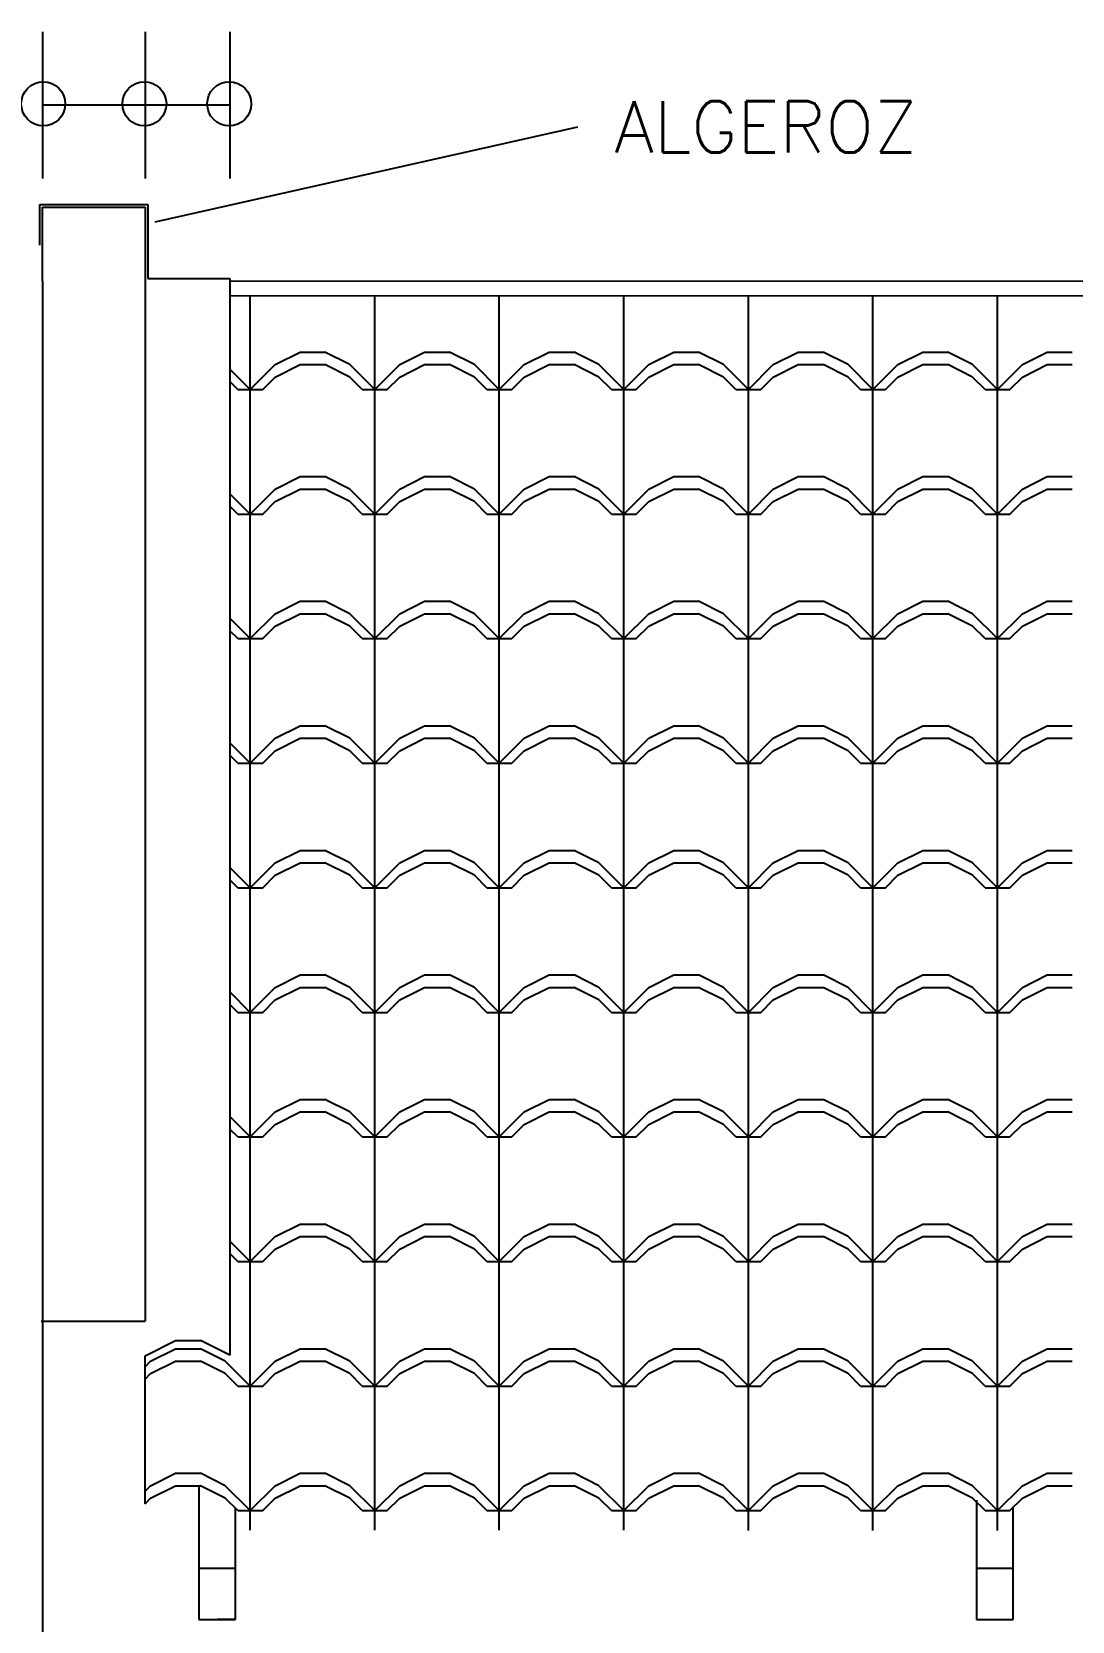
# Model space of a CAD drawing. Extents: x -6702 to 814, y 5971 to 8281.
# Drawn here: x -1734.1 to -1592.1, y 7928.4 to 8145.3 of the extents above; entities that cross this region are included whole.
import ezdxf
from ezdxf.enums import TextEntityAlignment as Align

# ---------------------------------------------------------------- set-up
doc = ezdxf.new("R2010")
doc.units = 0
doc.header["$LTSCALE"] = 30
doc.header["$MEASUREMENT"] = 0
for name, color, linetype in [('COTA', 1, 'CONTINUOUS'), ('ESPEC', 2, 'CONTINUOUS'), ('PAREDE', 6, 'CONTINUOUS'), ('REG120-160', 4, 'CONTINUOUS')]:
    doc.layers.add(name, color=color, linetype=linetype)
doc.styles.add('REGUA80', font='simplex.shx')

msp = doc.modelspace()

# ---------------------------------------------------------------- linework, layer by layer
at = {"layer": 'COTA', "linetype": 'ByBlock'}
for p, q in [((-1732.635, 8145.326), (-1732.635, 8125.326)), ((-1718.635, 8145.326), (-1718.635, 8125.326)), ((-1707.056, 8145.326), (-1707.056, 8125.326)), ((-1718.635, 8135.326), (-1732.635, 8135.326)), ((-1707.056, 8135.326), (-1718.635, 8135.326))]:
    msp.add_line(p, q, dxfattribs=at)
at = {"layer": 'COTA'}
for p, q in [((-1732.635, 8111.301), (-1732.635, 8111.401)), ((-1158.741, 8111.016), (-1707.056, 8111.288)), ((-1158.742, 8109.016), (-1707.056, 8109.288)), ((-1704.28, 8096.517), (-1704.28, 8109.287)), ((-1687.28, 8096.517), (-1687.28, 8109.279)), ((-1670.28, 8096.517), (-1670.28, 8109.27)), ((-1653.28, 8096.517), (-1653.28, 8109.262)), ((-1636.28, 8096.517), (-1636.28, 8109.253)), ((-1619.28, 8096.517), (-1619.28, 8109.245)), ((-1602.28, 8096.517), (-1602.28, 8109.236)), ((-1700.88, 8099.917), (-1697.48, 8101.617)), ((-1697.48, 8101.617), (-1694.08, 8101.617)), ((-1690.68, 8099.917), (-1694.08, 8101.617)), ((-1683.88, 8099.917), (-1680.48, 8101.617)), ((-1680.48, 8101.617), (-1677.08, 8101.617)), ((-1673.68, 8099.917), (-1677.08, 8101.617)), ((-1666.88, 8099.917), (-1663.48, 8101.617)), ((-1663.48, 8101.617), (-1660.08, 8101.617)), ((-1656.68, 8099.917), (-1660.08, 8101.617)), ((-1649.88, 8099.917), (-1646.48, 8101.617)), ((-1646.48, 8101.617), (-1643.08, 8101.617)), ((-1639.68, 8099.917), (-1643.08, 8101.617)), ((-1632.88, 8099.917), (-1629.48, 8101.617)), ((-1629.48, 8101.617), (-1626.08, 8101.617)), ((-1622.68, 8099.917), (-1626.08, 8101.617)), ((-1615.88, 8099.917), (-1612.48, 8101.617)), ((-1612.48, 8101.617), (-1609.08, 8101.617)), ((-1605.68, 8099.917), (-1609.08, 8101.617)), ((-1598.88, 8099.917), (-1595.48, 8101.617)), ((-1595.48, 8101.617), (-1592.08, 8101.617)), ((-1704.28, 8096.517), (-1707.056, 8099.294)), ((-1704.28, 8096.517), (-1700.88, 8099.917)), ((-1700.88, 8098.217), (-1697.48, 8099.917)), ((-1697.48, 8099.917), (-1694.08, 8099.917)), ((-1690.68, 8098.217), (-1694.08, 8099.917)), ((-1687.28, 8096.517), (-1690.68, 8099.917)), ((-1687.28, 8096.517), (-1683.88, 8099.917)), ((-1683.88, 8098.217), (-1680.48, 8099.917)), ((-1680.48, 8099.917), (-1677.08, 8099.917)), ((-1673.68, 8098.217), (-1677.08, 8099.917)), ((-1670.28, 8096.517), (-1673.68, 8099.917)), ((-1670.28, 8096.517), (-1666.88, 8099.917)), ((-1666.88, 8098.217), (-1663.48, 8099.917)), ((-1663.48, 8099.917), (-1660.08, 8099.917)), ((-1656.68, 8098.217), (-1660.08, 8099.917)), ((-1653.28, 8096.517), (-1656.68, 8099.917)), ((-1653.28, 8096.517), (-1649.88, 8099.917)), ((-1649.88, 8098.217), (-1646.48, 8099.917)), ((-1646.48, 8099.917), (-1643.08, 8099.917)), ((-1639.68, 8098.217), (-1643.08, 8099.917)), ((-1636.28, 8096.517), (-1639.68, 8099.917)), ((-1636.28, 8096.517), (-1632.88, 8099.917)), ((-1632.88, 8098.217), (-1629.48, 8099.917)), ((-1629.48, 8099.917), (-1626.08, 8099.917)), ((-1622.68, 8098.217), (-1626.08, 8099.917)), ((-1619.28, 8096.517), (-1622.68, 8099.917)), ((-1619.28, 8096.517), (-1615.88, 8099.917)), ((-1615.88, 8098.217), (-1612.48, 8099.917)), ((-1612.48, 8099.917), (-1609.08, 8099.917)), ((-1605.68, 8098.217), (-1609.08, 8099.917)), ((-1602.28, 8096.517), (-1605.68, 8099.917)), ((-1602.28, 8096.517), (-1598.88, 8099.917)), ((-1598.88, 8098.217), (-1595.48, 8099.917)), ((-1595.48, 8099.917), (-1592.08, 8099.917)), ((-1705.98, 8096.517), (-1707.056, 8097.594)), ((-1702.58, 8096.517), (-1700.88, 8098.217)), ((-1688.98, 8096.517), (-1690.68, 8098.217)), ((-1685.58, 8096.517), (-1683.88, 8098.217)), ((-1671.98, 8096.517), (-1673.68, 8098.217)), ((-1668.58, 8096.517), (-1666.88, 8098.217)), ((-1654.98, 8096.517), (-1656.68, 8098.217)), ((-1651.58, 8096.517), (-1649.88, 8098.217)), ((-1637.98, 8096.517), (-1639.68, 8098.217)), ((-1634.58, 8096.517), (-1632.88, 8098.217)), ((-1620.98, 8096.517), (-1622.68, 8098.217)), ((-1617.58, 8096.517), (-1615.88, 8098.217)), ((-1603.98, 8096.517), (-1605.68, 8098.217)), ((-1600.58, 8096.517), (-1598.88, 8098.217)), ((-1705.98, 8096.517), (-1702.58, 8096.517)), ((-1704.28, 8079.517), (-1704.28, 8096.517)), ((-1688.98, 8096.517), (-1685.58, 8096.517)), ((-1687.28, 8079.517), (-1687.28, 8096.517)), ((-1671.98, 8096.517), (-1668.58, 8096.517)), ((-1670.28, 8079.517), (-1670.28, 8096.517)), ((-1654.98, 8096.517), (-1651.58, 8096.517)), ((-1653.28, 8079.517), (-1653.28, 8096.517)), ((-1637.98, 8096.517), (-1634.58, 8096.517)), ((-1636.28, 8079.517), (-1636.28, 8096.517)), ((-1620.98, 8096.517), (-1617.58, 8096.517)), ((-1619.28, 8079.517), (-1619.28, 8096.517)), ((-1603.98, 8096.517), (-1600.58, 8096.517)), ((-1602.28, 8079.517), (-1602.28, 8096.517)), ((-1700.88, 8082.917), (-1697.48, 8084.617)), ((-1697.48, 8084.617), (-1694.08, 8084.617)), ((-1690.68, 8082.917), (-1694.08, 8084.617)), ((-1683.88, 8082.917), (-1680.48, 8084.617)), ((-1680.48, 8084.617), (-1677.08, 8084.617)), ((-1673.68, 8082.917), (-1677.08, 8084.617)), ((-1666.88, 8082.917), (-1663.48, 8084.617)), ((-1663.48, 8084.617), (-1660.08, 8084.617)), ((-1656.68, 8082.917), (-1660.08, 8084.617)), ((-1649.88, 8082.917), (-1646.48, 8084.617)), ((-1646.48, 8084.617), (-1643.08, 8084.617)), ((-1639.68, 8082.917), (-1643.08, 8084.617)), ((-1632.88, 8082.917), (-1629.48, 8084.617)), ((-1629.48, 8084.617), (-1626.08, 8084.617)), ((-1622.68, 8082.917), (-1626.08, 8084.617)), ((-1615.88, 8082.917), (-1612.48, 8084.617)), ((-1612.48, 8084.617), (-1609.08, 8084.617)), ((-1605.68, 8082.917), (-1609.08, 8084.617)), ((-1598.88, 8082.917), (-1595.48, 8084.617)), ((-1595.48, 8084.617), (-1592.08, 8084.617)), ((-1704.28, 8079.517), (-1707.056, 8082.294)), ((-1704.28, 8079.517), (-1700.88, 8082.917)), ((-1700.88, 8081.217), (-1697.48, 8082.917)), ((-1697.48, 8082.917), (-1694.08, 8082.917)), ((-1690.68, 8081.217), (-1694.08, 8082.917)), ((-1687.28, 8079.517), (-1690.68, 8082.917)), ((-1687.28, 8079.517), (-1683.88, 8082.917)), ((-1683.88, 8081.217), (-1680.48, 8082.917)), ((-1680.48, 8082.917), (-1677.08, 8082.917)), ((-1673.68, 8081.217), (-1677.08, 8082.917)), ((-1670.28, 8079.517), (-1673.68, 8082.917)), ((-1670.28, 8079.517), (-1666.88, 8082.917)), ((-1666.88, 8081.217), (-1663.48, 8082.917)), ((-1663.48, 8082.917), (-1660.08, 8082.917)), ((-1656.68, 8081.217), (-1660.08, 8082.917)), ((-1653.28, 8079.517), (-1656.68, 8082.917)), ((-1653.28, 8079.517), (-1649.88, 8082.917)), ((-1649.88, 8081.217), (-1646.48, 8082.917)), ((-1646.48, 8082.917), (-1643.08, 8082.917)), ((-1639.68, 8081.217), (-1643.08, 8082.917)), ((-1636.28, 8079.517), (-1639.68, 8082.917)), ((-1636.28, 8079.517), (-1632.88, 8082.917)), ((-1632.88, 8081.217), (-1629.48, 8082.917)), ((-1629.48, 8082.917), (-1626.08, 8082.917)), ((-1622.68, 8081.217), (-1626.08, 8082.917)), ((-1619.28, 8079.517), (-1622.68, 8082.917)), ((-1619.28, 8079.517), (-1615.88, 8082.917)), ((-1615.88, 8081.217), (-1612.48, 8082.917)), ((-1612.48, 8082.917), (-1609.08, 8082.917)), ((-1605.68, 8081.217), (-1609.08, 8082.917)), ((-1602.28, 8079.517), (-1605.68, 8082.917)), ((-1602.28, 8079.517), (-1598.88, 8082.917)), ((-1598.88, 8081.217), (-1595.48, 8082.917)), ((-1595.48, 8082.917), (-1592.08, 8082.917)), ((-1705.98, 8079.517), (-1707.056, 8080.594)), ((-1705.98, 8079.517), (-1702.58, 8079.517)), ((-1704.28, 8062.517), (-1704.28, 8079.517)), ((-1702.58, 8079.517), (-1700.88, 8081.217)), ((-1688.98, 8079.517), (-1690.68, 8081.217)), ((-1688.98, 8079.517), (-1685.58, 8079.517)), ((-1687.28, 8062.517), (-1687.28, 8079.517)), ((-1685.58, 8079.517), (-1683.88, 8081.217)), ((-1671.98, 8079.517), (-1673.68, 8081.217)), ((-1671.98, 8079.517), (-1668.58, 8079.517)), ((-1670.28, 8062.517), (-1670.28, 8079.517)), ((-1668.58, 8079.517), (-1666.88, 8081.217)), ((-1654.98, 8079.517), (-1656.68, 8081.217)), ((-1654.98, 8079.517), (-1651.58, 8079.517)), ((-1653.28, 8062.517), (-1653.28, 8079.517)), ((-1651.58, 8079.517), (-1649.88, 8081.217)), ((-1637.98, 8079.517), (-1639.68, 8081.217)), ((-1637.98, 8079.517), (-1634.58, 8079.517)), ((-1636.28, 8062.517), (-1636.28, 8079.517)), ((-1634.58, 8079.517), (-1632.88, 8081.217)), ((-1620.98, 8079.517), (-1622.68, 8081.217)), ((-1620.98, 8079.517), (-1617.58, 8079.517)), ((-1619.28, 8062.517), (-1619.28, 8079.517)), ((-1617.58, 8079.517), (-1615.88, 8081.217)), ((-1603.98, 8079.517), (-1605.68, 8081.217)), ((-1603.98, 8079.517), (-1600.58, 8079.517)), ((-1602.28, 8062.517), (-1602.28, 8079.517)), ((-1600.58, 8079.517), (-1598.88, 8081.217)), ((-1700.88, 8065.917), (-1697.48, 8067.617)), ((-1697.48, 8067.617), (-1694.08, 8067.617)), ((-1690.68, 8065.917), (-1694.08, 8067.617)), ((-1683.88, 8065.917), (-1680.48, 8067.617)), ((-1680.48, 8067.617), (-1677.08, 8067.617)), ((-1673.68, 8065.917), (-1677.08, 8067.617)), ((-1666.88, 8065.917), (-1663.48, 8067.617)), ((-1663.48, 8067.617), (-1660.08, 8067.617)), ((-1656.68, 8065.917), (-1660.08, 8067.617)), ((-1649.88, 8065.917), (-1646.48, 8067.617)), ((-1646.48, 8067.617), (-1643.08, 8067.617)), ((-1639.68, 8065.917), (-1643.08, 8067.617)), ((-1632.88, 8065.917), (-1629.48, 8067.617)), ((-1629.48, 8067.617), (-1626.08, 8067.617)), ((-1622.68, 8065.917), (-1626.08, 8067.617)), ((-1615.88, 8065.917), (-1612.48, 8067.617)), ((-1612.48, 8067.617), (-1609.08, 8067.617)), ((-1605.68, 8065.917), (-1609.08, 8067.617)), ((-1598.88, 8065.917), (-1595.48, 8067.617)), ((-1595.48, 8067.617), (-1592.08, 8067.617)), ((-1704.28, 8062.517), (-1707.056, 8065.294)), ((-1704.28, 8062.517), (-1700.88, 8065.917)), ((-1700.88, 8064.217), (-1697.48, 8065.917)), ((-1697.48, 8065.917), (-1694.08, 8065.917)), ((-1690.68, 8064.217), (-1694.08, 8065.917)), ((-1687.28, 8062.517), (-1690.68, 8065.917)), ((-1687.28, 8062.517), (-1683.88, 8065.917)), ((-1683.88, 8064.217), (-1680.48, 8065.917)), ((-1680.48, 8065.917), (-1677.08, 8065.917)), ((-1673.68, 8064.217), (-1677.08, 8065.917)), ((-1670.28, 8062.517), (-1673.68, 8065.917)), ((-1670.28, 8062.517), (-1666.88, 8065.917)), ((-1666.88, 8064.217), (-1663.48, 8065.917)), ((-1663.48, 8065.917), (-1660.08, 8065.917)), ((-1656.68, 8064.217), (-1660.08, 8065.917)), ((-1653.28, 8062.517), (-1656.68, 8065.917)), ((-1653.28, 8062.517), (-1649.88, 8065.917)), ((-1649.88, 8064.217), (-1646.48, 8065.917)), ((-1646.48, 8065.917), (-1643.08, 8065.917)), ((-1639.68, 8064.217), (-1643.08, 8065.917)), ((-1636.28, 8062.517), (-1639.68, 8065.917)), ((-1636.28, 8062.517), (-1632.88, 8065.917)), ((-1632.88, 8064.217), (-1629.48, 8065.917)), ((-1629.48, 8065.917), (-1626.08, 8065.917)), ((-1622.68, 8064.217), (-1626.08, 8065.917)), ((-1619.28, 8062.517), (-1622.68, 8065.917)), ((-1619.28, 8062.517), (-1615.88, 8065.917)), ((-1615.88, 8064.217), (-1612.48, 8065.917)), ((-1612.48, 8065.917), (-1609.08, 8065.917)), ((-1605.68, 8064.217), (-1609.08, 8065.917)), ((-1602.28, 8062.517), (-1605.68, 8065.917)), ((-1602.28, 8062.517), (-1598.88, 8065.917)), ((-1598.88, 8064.217), (-1595.48, 8065.917)), ((-1595.48, 8065.917), (-1592.08, 8065.917)), ((-1705.98, 8062.517), (-1707.056, 8063.594)), ((-1705.98, 8062.517), (-1702.58, 8062.517)), ((-1704.28, 8045.517), (-1704.28, 8062.517)), ((-1702.58, 8062.517), (-1700.88, 8064.217)), ((-1688.98, 8062.517), (-1690.68, 8064.217)), ((-1688.98, 8062.517), (-1685.58, 8062.517)), ((-1687.28, 8045.517), (-1687.28, 8062.517)), ((-1685.58, 8062.517), (-1683.88, 8064.217)), ((-1671.98, 8062.517), (-1673.68, 8064.217)), ((-1671.98, 8062.517), (-1668.58, 8062.517)), ((-1670.28, 8045.517), (-1670.28, 8062.517)), ((-1668.58, 8062.517), (-1666.88, 8064.217)), ((-1654.98, 8062.517), (-1656.68, 8064.217)), ((-1654.98, 8062.517), (-1651.58, 8062.517)), ((-1653.28, 8045.517), (-1653.28, 8062.517)), ((-1651.58, 8062.517), (-1649.88, 8064.217)), ((-1637.98, 8062.517), (-1639.68, 8064.217)), ((-1637.98, 8062.517), (-1634.58, 8062.517)), ((-1636.28, 8045.517), (-1636.28, 8062.517)), ((-1634.58, 8062.517), (-1632.88, 8064.217)), ((-1620.98, 8062.517), (-1622.68, 8064.217)), ((-1620.98, 8062.517), (-1617.58, 8062.517)), ((-1619.28, 8045.517), (-1619.28, 8062.517)), ((-1617.58, 8062.517), (-1615.88, 8064.217)), ((-1603.98, 8062.517), (-1605.68, 8064.217)), ((-1603.98, 8062.517), (-1600.58, 8062.517)), ((-1602.28, 8045.517), (-1602.28, 8062.517)), ((-1600.58, 8062.517), (-1598.88, 8064.217)), ((-1700.88, 8048.917), (-1697.48, 8050.617)), ((-1697.48, 8050.617), (-1694.08, 8050.617)), ((-1690.68, 8048.917), (-1694.08, 8050.617)), ((-1683.88, 8048.917), (-1680.48, 8050.617)), ((-1680.48, 8050.617), (-1677.08, 8050.617)), ((-1673.68, 8048.917), (-1677.08, 8050.617)), ((-1666.88, 8048.917), (-1663.48, 8050.617)), ((-1663.48, 8050.617), (-1660.08, 8050.617)), ((-1656.68, 8048.917), (-1660.08, 8050.617)), ((-1649.88, 8048.917), (-1646.48, 8050.617)), ((-1646.48, 8050.617), (-1643.08, 8050.617)), ((-1639.68, 8048.917), (-1643.08, 8050.617)), ((-1632.88, 8048.917), (-1629.48, 8050.617)), ((-1629.48, 8050.617), (-1626.08, 8050.617)), ((-1622.68, 8048.917), (-1626.08, 8050.617)), ((-1615.88, 8048.917), (-1612.48, 8050.617)), ((-1612.48, 8050.617), (-1609.08, 8050.617)), ((-1605.68, 8048.917), (-1609.08, 8050.617)), ((-1598.88, 8048.917), (-1595.48, 8050.617)), ((-1595.48, 8050.617), (-1592.08, 8050.617)), ((-1704.28, 8045.517), (-1707.056, 8048.294)), ((-1704.28, 8045.517), (-1700.88, 8048.917)), ((-1702.58, 8045.517), (-1700.88, 8047.217)), ((-1700.88, 8047.217), (-1697.48, 8048.917)), ((-1697.48, 8048.917), (-1694.08, 8048.917)), ((-1690.68, 8047.217), (-1694.08, 8048.917)), ((-1687.28, 8045.517), (-1690.68, 8048.917)), ((-1688.98, 8045.517), (-1690.68, 8047.217)), ((-1687.28, 8045.517), (-1683.88, 8048.917)), ((-1685.58, 8045.517), (-1683.88, 8047.217)), ((-1683.88, 8047.217), (-1680.48, 8048.917)), ((-1680.48, 8048.917), (-1677.08, 8048.917)), ((-1673.68, 8047.217), (-1677.08, 8048.917)), ((-1670.28, 8045.517), (-1673.68, 8048.917)), ((-1671.98, 8045.517), (-1673.68, 8047.217)), ((-1670.28, 8045.517), (-1666.88, 8048.917)), ((-1668.58, 8045.517), (-1666.88, 8047.217)), ((-1666.88, 8047.217), (-1663.48, 8048.917)), ((-1663.48, 8048.917), (-1660.08, 8048.917)), ((-1656.68, 8047.217), (-1660.08, 8048.917)), ((-1653.28, 8045.517), (-1656.68, 8048.917)), ((-1654.98, 8045.517), (-1656.68, 8047.217)), ((-1653.28, 8045.517), (-1649.88, 8048.917)), ((-1651.58, 8045.517), (-1649.88, 8047.217)), ((-1649.88, 8047.217), (-1646.48, 8048.917)), ((-1646.48, 8048.917), (-1643.08, 8048.917)), ((-1639.68, 8047.217), (-1643.08, 8048.917)), ((-1636.28, 8045.517), (-1639.68, 8048.917)), ((-1637.98, 8045.517), (-1639.68, 8047.217)), ((-1636.28, 8045.517), (-1632.88, 8048.917)), ((-1634.58, 8045.517), (-1632.88, 8047.217)), ((-1632.88, 8047.217), (-1629.48, 8048.917)), ((-1629.48, 8048.917), (-1626.08, 8048.917)), ((-1622.68, 8047.217), (-1626.08, 8048.917)), ((-1619.28, 8045.517), (-1622.68, 8048.917)), ((-1620.98, 8045.517), (-1622.68, 8047.217)), ((-1619.28, 8045.517), (-1615.88, 8048.917)), ((-1617.58, 8045.517), (-1615.88, 8047.217)), ((-1615.88, 8047.217), (-1612.48, 8048.917)), ((-1612.48, 8048.917), (-1609.08, 8048.917)), ((-1605.68, 8047.217), (-1609.08, 8048.917)), ((-1602.28, 8045.517), (-1605.68, 8048.917)), ((-1603.98, 8045.517), (-1605.68, 8047.217)), ((-1602.28, 8045.517), (-1598.88, 8048.917)), ((-1600.58, 8045.517), (-1598.88, 8047.217)), ((-1598.88, 8047.217), (-1595.48, 8048.917)), ((-1595.48, 8048.917), (-1592.08, 8048.917)), ((-1705.98, 8045.517), (-1707.056, 8046.594)), ((-1705.98, 8045.517), (-1702.58, 8045.517)), ((-1704.28, 8028.517), (-1704.28, 8045.517)), ((-1688.98, 8045.517), (-1685.58, 8045.517)), ((-1687.28, 8028.517), (-1687.28, 8045.517)), ((-1671.98, 8045.517), (-1668.58, 8045.517)), ((-1670.28, 8028.517), (-1670.28, 8045.517)), ((-1654.98, 8045.517), (-1651.58, 8045.517)), ((-1653.28, 8028.517), (-1653.28, 8045.517)), ((-1637.98, 8045.517), (-1634.58, 8045.517)), ((-1636.28, 8028.517), (-1636.28, 8045.517)), ((-1620.98, 8045.517), (-1617.58, 8045.517)), ((-1619.28, 8028.517), (-1619.28, 8045.517)), ((-1603.98, 8045.517), (-1600.58, 8045.517)), ((-1602.28, 8028.517), (-1602.28, 8045.517)), ((-1704.28, 8028.517), (-1700.88, 8031.917)), ((-1700.88, 8031.917), (-1697.48, 8033.617)), ((-1700.88, 8030.217), (-1697.48, 8031.917)), ((-1697.48, 8033.617), (-1694.08, 8033.617)), ((-1697.48, 8031.917), (-1694.08, 8031.917)), ((-1690.68, 8031.917), (-1694.08, 8033.617)), ((-1690.68, 8030.217), (-1694.08, 8031.917)), ((-1687.28, 8028.517), (-1690.68, 8031.917)), ((-1687.28, 8028.517), (-1683.88, 8031.917)), ((-1683.88, 8031.917), (-1680.48, 8033.617)), ((-1683.88, 8030.217), (-1680.48, 8031.917)), ((-1680.48, 8033.617), (-1677.08, 8033.617)), ((-1680.48, 8031.917), (-1677.08, 8031.917)), ((-1673.68, 8031.917), (-1677.08, 8033.617)), ((-1673.68, 8030.217), (-1677.08, 8031.917)), ((-1670.28, 8028.517), (-1673.68, 8031.917)), ((-1670.28, 8028.517), (-1666.88, 8031.917)), ((-1666.88, 8031.917), (-1663.48, 8033.617)), ((-1666.88, 8030.217), (-1663.48, 8031.917)), ((-1663.48, 8033.617), (-1660.08, 8033.617)), ((-1663.48, 8031.917), (-1660.08, 8031.917)), ((-1656.68, 8031.917), (-1660.08, 8033.617)), ((-1656.68, 8030.217), (-1660.08, 8031.917)), ((-1653.28, 8028.517), (-1656.68, 8031.917)), ((-1653.28, 8028.517), (-1649.88, 8031.917)), ((-1649.88, 8031.917), (-1646.48, 8033.617)), ((-1649.88, 8030.217), (-1646.48, 8031.917)), ((-1646.48, 8033.617), (-1643.08, 8033.617)), ((-1646.48, 8031.917), (-1643.08, 8031.917)), ((-1639.68, 8031.917), (-1643.08, 8033.617)), ((-1639.68, 8030.217), (-1643.08, 8031.917)), ((-1636.28, 8028.517), (-1639.68, 8031.917)), ((-1636.28, 8028.517), (-1632.88, 8031.917)), ((-1632.88, 8031.917), (-1629.48, 8033.617)), ((-1632.88, 8030.217), (-1629.48, 8031.917)), ((-1629.48, 8033.617), (-1626.08, 8033.617)), ((-1629.48, 8031.917), (-1626.08, 8031.917)), ((-1622.68, 8031.917), (-1626.08, 8033.617)), ((-1622.68, 8030.217), (-1626.08, 8031.917)), ((-1619.28, 8028.517), (-1622.68, 8031.917)), ((-1619.28, 8028.517), (-1615.88, 8031.917)), ((-1615.88, 8031.917), (-1612.48, 8033.617)), ((-1615.88, 8030.217), (-1612.48, 8031.917)), ((-1612.48, 8033.617), (-1609.08, 8033.617)), ((-1612.48, 8031.917), (-1609.08, 8031.917)), ((-1605.68, 8031.917), (-1609.08, 8033.617)), ((-1605.68, 8030.217), (-1609.08, 8031.917)), ((-1602.28, 8028.517), (-1605.68, 8031.917)), ((-1602.28, 8028.517), (-1598.88, 8031.917)), ((-1598.88, 8031.917), (-1595.48, 8033.617)), ((-1598.88, 8030.217), (-1595.48, 8031.917)), ((-1595.48, 8033.617), (-1592.08, 8033.617)), ((-1595.48, 8031.917), (-1592.08, 8031.917)), ((-1704.28, 8028.517), (-1707.056, 8031.294)), ((-1705.98, 8028.517), (-1707.056, 8029.594)), ((-1702.58, 8028.517), (-1700.88, 8030.217)), ((-1688.98, 8028.517), (-1690.68, 8030.217)), ((-1685.58, 8028.517), (-1683.88, 8030.217)), ((-1671.98, 8028.517), (-1673.68, 8030.217)), ((-1668.58, 8028.517), (-1666.88, 8030.217)), ((-1654.98, 8028.517), (-1656.68, 8030.217)), ((-1651.58, 8028.517), (-1649.88, 8030.217)), ((-1637.98, 8028.517), (-1639.68, 8030.217)), ((-1634.58, 8028.517), (-1632.88, 8030.217)), ((-1620.98, 8028.517), (-1622.68, 8030.217)), ((-1617.58, 8028.517), (-1615.88, 8030.217)), ((-1603.98, 8028.517), (-1605.68, 8030.217)), ((-1600.58, 8028.517), (-1598.88, 8030.217)), ((-1705.98, 8028.517), (-1702.58, 8028.517)), ((-1704.28, 8011.517), (-1704.28, 8028.517)), ((-1688.98, 8028.517), (-1685.58, 8028.517)), ((-1687.28, 8011.517), (-1687.28, 8028.517)), ((-1671.98, 8028.517), (-1668.58, 8028.517)), ((-1670.28, 8011.517), (-1670.28, 8028.517)), ((-1654.98, 8028.517), (-1651.58, 8028.517)), ((-1653.28, 8011.517), (-1653.28, 8028.517)), ((-1637.98, 8028.517), (-1634.58, 8028.517)), ((-1636.28, 8011.517), (-1636.28, 8028.517)), ((-1620.98, 8028.517), (-1617.58, 8028.517)), ((-1619.28, 8011.517), (-1619.28, 8028.517)), ((-1603.98, 8028.517), (-1600.58, 8028.517)), ((-1602.28, 8011.517), (-1602.28, 8028.517)), ((-1700.88, 8014.917), (-1697.48, 8016.617)), ((-1697.48, 8016.617), (-1694.08, 8016.617)), ((-1690.68, 8014.917), (-1694.08, 8016.617)), ((-1683.88, 8014.917), (-1680.48, 8016.617)), ((-1680.48, 8016.617), (-1677.08, 8016.617)), ((-1673.68, 8014.917), (-1677.08, 8016.617)), ((-1666.88, 8014.917), (-1663.48, 8016.617)), ((-1663.48, 8016.617), (-1660.08, 8016.617)), ((-1656.68, 8014.917), (-1660.08, 8016.617)), ((-1649.88, 8014.917), (-1646.48, 8016.617)), ((-1646.48, 8016.617), (-1643.08, 8016.617)), ((-1639.68, 8014.917), (-1643.08, 8016.617)), ((-1632.88, 8014.917), (-1629.48, 8016.617)), ((-1629.48, 8016.617), (-1626.08, 8016.617)), ((-1622.68, 8014.917), (-1626.08, 8016.617)), ((-1615.88, 8014.917), (-1612.48, 8016.617)), ((-1612.48, 8016.617), (-1609.08, 8016.617)), ((-1605.68, 8014.917), (-1609.08, 8016.617)), ((-1598.88, 8014.917), (-1595.48, 8016.617)), ((-1595.48, 8016.617), (-1592.08, 8016.617)), ((-1704.28, 8011.517), (-1700.88, 8014.917)), ((-1700.88, 8013.217), (-1697.48, 8014.917)), ((-1697.48, 8014.917), (-1694.08, 8014.917)), ((-1690.68, 8013.217), (-1694.08, 8014.917)), ((-1687.28, 8011.517), (-1690.68, 8014.917)), ((-1687.28, 8011.517), (-1683.88, 8014.917)), ((-1683.88, 8013.217), (-1680.48, 8014.917)), ((-1680.48, 8014.917), (-1677.08, 8014.917)), ((-1673.68, 8013.217), (-1677.08, 8014.917)), ((-1670.28, 8011.517), (-1673.68, 8014.917)), ((-1670.28, 8011.517), (-1666.88, 8014.917)), ((-1666.88, 8013.217), (-1663.48, 8014.917)), ((-1663.48, 8014.917), (-1660.08, 8014.917)), ((-1656.68, 8013.217), (-1660.08, 8014.917)), ((-1653.28, 8011.517), (-1656.68, 8014.917)), ((-1653.28, 8011.517), (-1649.88, 8014.917)), ((-1649.88, 8013.217), (-1646.48, 8014.917)), ((-1646.48, 8014.917), (-1643.08, 8014.917)), ((-1639.68, 8013.217), (-1643.08, 8014.917)), ((-1636.28, 8011.517), (-1639.68, 8014.917)), ((-1636.28, 8011.517), (-1632.88, 8014.917)), ((-1632.88, 8013.217), (-1629.48, 8014.917)), ((-1629.48, 8014.917), (-1626.08, 8014.917)), ((-1622.68, 8013.217), (-1626.08, 8014.917)), ((-1619.28, 8011.517), (-1622.68, 8014.917)), ((-1619.28, 8011.517), (-1615.88, 8014.917)), ((-1615.88, 8013.217), (-1612.48, 8014.917)), ((-1612.48, 8014.917), (-1609.08, 8014.917)), ((-1605.68, 8013.217), (-1609.08, 8014.917)), ((-1602.28, 8011.517), (-1605.68, 8014.917)), ((-1602.28, 8011.517), (-1598.88, 8014.917)), ((-1598.88, 8013.217), (-1595.48, 8014.917)), ((-1595.48, 8014.917), (-1592.08, 8014.917)), ((-1704.28, 8011.517), (-1707.056, 8014.294)), ((-1705.98, 8011.517), (-1707.056, 8012.594)), ((-1702.58, 8011.517), (-1700.88, 8013.217)), ((-1688.98, 8011.517), (-1690.68, 8013.217)), ((-1685.58, 8011.517), (-1683.88, 8013.217)), ((-1671.98, 8011.517), (-1673.68, 8013.217)), ((-1668.58, 8011.517), (-1666.88, 8013.217)), ((-1654.98, 8011.517), (-1656.68, 8013.217)), ((-1651.58, 8011.517), (-1649.88, 8013.217)), ((-1637.98, 8011.517), (-1639.68, 8013.217)), ((-1634.58, 8011.517), (-1632.88, 8013.217)), ((-1620.98, 8011.517), (-1622.68, 8013.217)), ((-1617.58, 8011.517), (-1615.88, 8013.217)), ((-1603.98, 8011.517), (-1605.68, 8013.217)), ((-1600.58, 8011.517), (-1598.88, 8013.217)), ((-1705.98, 8011.517), (-1702.58, 8011.517)), ((-1704.28, 7994.517), (-1704.28, 8011.517)), ((-1688.98, 8011.517), (-1685.58, 8011.517)), ((-1687.28, 7994.517), (-1687.28, 8011.517)), ((-1671.98, 8011.517), (-1668.58, 8011.517)), ((-1670.28, 7994.517), (-1670.28, 8011.517)), ((-1654.98, 8011.517), (-1651.58, 8011.517)), ((-1653.28, 7994.517), (-1653.28, 8011.517)), ((-1637.98, 8011.517), (-1634.58, 8011.517)), ((-1636.28, 7994.517), (-1636.28, 8011.517)), ((-1620.98, 8011.517), (-1617.58, 8011.517)), ((-1619.28, 7994.517), (-1619.28, 8011.517)), ((-1603.98, 8011.517), (-1600.58, 8011.517)), ((-1602.28, 7994.517), (-1602.28, 8011.517)), ((-1700.88, 7997.917), (-1697.48, 7999.617)), ((-1697.48, 7999.617), (-1694.08, 7999.617)), ((-1690.68, 7997.917), (-1694.08, 7999.617)), ((-1683.88, 7997.917), (-1680.48, 7999.617)), ((-1680.48, 7999.617), (-1677.08, 7999.617)), ((-1673.68, 7997.917), (-1677.08, 7999.617)), ((-1666.88, 7997.917), (-1663.48, 7999.617)), ((-1663.48, 7999.617), (-1660.08, 7999.617)), ((-1656.68, 7997.917), (-1660.08, 7999.617)), ((-1649.88, 7997.917), (-1646.48, 7999.617)), ((-1646.48, 7999.617), (-1643.08, 7999.617)), ((-1639.68, 7997.917), (-1643.08, 7999.617)), ((-1632.88, 7997.917), (-1629.48, 7999.617)), ((-1629.48, 7999.617), (-1626.08, 7999.617)), ((-1622.68, 7997.917), (-1626.08, 7999.617)), ((-1615.88, 7997.917), (-1612.48, 7999.617)), ((-1612.48, 7999.617), (-1609.08, 7999.617)), ((-1605.68, 7997.917), (-1609.08, 7999.617)), ((-1598.88, 7997.917), (-1595.48, 7999.617)), ((-1595.48, 7999.617), (-1592.08, 7999.617)), ((-1704.28, 7994.517), (-1707.056, 7997.294)), ((-1704.28, 7994.517), (-1700.88, 7997.917)), ((-1700.88, 7996.217), (-1697.48, 7997.917)), ((-1697.48, 7997.917), (-1694.08, 7997.917)), ((-1690.68, 7996.217), (-1694.08, 7997.917)), ((-1687.28, 7994.517), (-1690.68, 7997.917)), ((-1687.28, 7994.517), (-1683.88, 7997.917)), ((-1683.88, 7996.217), (-1680.48, 7997.917)), ((-1680.48, 7997.917), (-1677.08, 7997.917)), ((-1673.68, 7996.217), (-1677.08, 7997.917)), ((-1670.28, 7994.517), (-1673.68, 7997.917)), ((-1670.28, 7994.517), (-1666.88, 7997.917)), ((-1666.88, 7996.217), (-1663.48, 7997.917)), ((-1663.48, 7997.917), (-1660.08, 7997.917)), ((-1656.68, 7996.217), (-1660.08, 7997.917)), ((-1653.28, 7994.517), (-1656.68, 7997.917)), ((-1653.28, 7994.517), (-1649.88, 7997.917)), ((-1649.88, 7996.217), (-1646.48, 7997.917)), ((-1646.48, 7997.917), (-1643.08, 7997.917)), ((-1639.68, 7996.217), (-1643.08, 7997.917)), ((-1636.28, 7994.517), (-1639.68, 7997.917)), ((-1636.28, 7994.517), (-1632.88, 7997.917)), ((-1632.88, 7996.217), (-1629.48, 7997.917)), ((-1629.48, 7997.917), (-1626.08, 7997.917)), ((-1622.68, 7996.217), (-1626.08, 7997.917)), ((-1619.28, 7994.517), (-1622.68, 7997.917)), ((-1619.28, 7994.517), (-1615.88, 7997.917)), ((-1615.88, 7996.217), (-1612.48, 7997.917)), ((-1612.48, 7997.917), (-1609.08, 7997.917)), ((-1605.68, 7996.217), (-1609.08, 7997.917)), ((-1602.28, 7994.517), (-1605.68, 7997.917)), ((-1602.28, 7994.517), (-1598.88, 7997.917)), ((-1598.88, 7996.217), (-1595.48, 7997.917)), ((-1595.48, 7997.917), (-1592.08, 7997.917)), ((-1705.98, 7994.517), (-1707.056, 7995.594)), ((-1702.58, 7994.517), (-1700.88, 7996.217)), ((-1688.98, 7994.517), (-1690.68, 7996.217)), ((-1685.58, 7994.517), (-1683.88, 7996.217)), ((-1671.98, 7994.517), (-1673.68, 7996.217)), ((-1668.58, 7994.517), (-1666.88, 7996.217)), ((-1654.98, 7994.517), (-1656.68, 7996.217)), ((-1651.58, 7994.517), (-1649.88, 7996.217)), ((-1637.98, 7994.517), (-1639.68, 7996.217)), ((-1634.58, 7994.517), (-1632.88, 7996.217)), ((-1620.98, 7994.517), (-1622.68, 7996.217)), ((-1617.58, 7994.517), (-1615.88, 7996.217)), ((-1603.98, 7994.517), (-1605.68, 7996.217)), ((-1600.58, 7994.517), (-1598.88, 7996.217)), ((-1705.98, 7994.517), (-1702.58, 7994.517)), ((-1704.28, 7977.517), (-1704.28, 7994.517)), ((-1688.98, 7994.517), (-1685.58, 7994.517)), ((-1687.28, 7977.517), (-1687.28, 7994.517)), ((-1671.98, 7994.517), (-1668.58, 7994.517)), ((-1670.28, 7977.517), (-1670.28, 7994.517)), ((-1654.98, 7994.517), (-1651.58, 7994.517)), ((-1653.28, 7977.517), (-1653.28, 7994.517)), ((-1637.98, 7994.517), (-1634.58, 7994.517)), ((-1636.28, 7977.517), (-1636.28, 7994.517)), ((-1620.98, 7994.517), (-1617.58, 7994.517)), ((-1619.28, 7977.517), (-1619.28, 7994.517)), ((-1603.98, 7994.517), (-1600.58, 7994.517)), ((-1602.28, 7977.517), (-1602.28, 7994.517)), ((-1700.88, 7980.917), (-1697.48, 7982.617)), ((-1697.48, 7982.617), (-1694.08, 7982.617)), ((-1690.68, 7980.917), (-1694.08, 7982.617)), ((-1683.88, 7980.917), (-1680.48, 7982.617)), ((-1680.48, 7982.617), (-1677.08, 7982.617)), ((-1673.68, 7980.917), (-1677.08, 7982.617)), ((-1666.88, 7980.917), (-1663.48, 7982.617)), ((-1663.48, 7982.617), (-1660.08, 7982.617)), ((-1656.68, 7980.917), (-1660.08, 7982.617)), ((-1649.88, 7980.917), (-1646.48, 7982.617)), ((-1646.48, 7982.617), (-1643.08, 7982.617)), ((-1639.68, 7980.917), (-1643.08, 7982.617)), ((-1632.88, 7980.917), (-1629.48, 7982.617)), ((-1629.48, 7982.617), (-1626.08, 7982.617)), ((-1622.68, 7980.917), (-1626.08, 7982.617)), ((-1615.88, 7980.917), (-1612.48, 7982.617)), ((-1612.48, 7982.617), (-1609.08, 7982.617)), ((-1605.68, 7980.917), (-1609.08, 7982.617)), ((-1598.88, 7980.917), (-1595.48, 7982.617)), ((-1595.48, 7982.617), (-1592.08, 7982.617)), ((-1704.28, 7977.517), (-1707.056, 7980.294)), ((-1704.28, 7977.517), (-1700.88, 7980.917)), ((-1700.88, 7979.217), (-1697.48, 7980.917)), ((-1697.48, 7980.917), (-1694.08, 7980.917)), ((-1690.68, 7979.217), (-1694.08, 7980.917)), ((-1687.28, 7977.517), (-1690.68, 7980.917)), ((-1687.28, 7977.517), (-1683.88, 7980.917)), ((-1683.88, 7979.217), (-1680.48, 7980.917)), ((-1680.48, 7980.917), (-1677.08, 7980.917)), ((-1673.68, 7979.217), (-1677.08, 7980.917)), ((-1670.28, 7977.517), (-1673.68, 7980.917)), ((-1670.28, 7977.517), (-1666.88, 7980.917)), ((-1666.88, 7979.217), (-1663.48, 7980.917)), ((-1663.48, 7980.917), (-1660.08, 7980.917)), ((-1656.68, 7979.217), (-1660.08, 7980.917)), ((-1653.28, 7977.517), (-1656.68, 7980.917)), ((-1653.28, 7977.517), (-1649.88, 7980.917)), ((-1649.88, 7979.217), (-1646.48, 7980.917)), ((-1646.48, 7980.917), (-1643.08, 7980.917)), ((-1639.68, 7979.217), (-1643.08, 7980.917)), ((-1636.28, 7977.517), (-1639.68, 7980.917)), ((-1636.28, 7977.517), (-1632.88, 7980.917)), ((-1632.88, 7979.217), (-1629.48, 7980.917)), ((-1629.48, 7980.917), (-1626.08, 7980.917)), ((-1622.68, 7979.217), (-1626.08, 7980.917)), ((-1619.28, 7977.517), (-1622.68, 7980.917)), ((-1619.28, 7977.517), (-1615.88, 7980.917)), ((-1615.88, 7979.217), (-1612.48, 7980.917)), ((-1612.48, 7980.917), (-1609.08, 7980.917)), ((-1605.68, 7979.217), (-1609.08, 7980.917)), ((-1602.28, 7977.517), (-1605.68, 7980.917)), ((-1602.28, 7977.517), (-1598.88, 7980.917)), ((-1598.88, 7979.217), (-1595.48, 7980.917)), ((-1595.48, 7980.917), (-1592.08, 7980.917)), ((-1705.98, 7977.517), (-1707.056, 7978.594)), ((-1702.58, 7977.517), (-1700.88, 7979.217)), ((-1688.98, 7977.517), (-1690.68, 7979.217)), ((-1685.58, 7977.517), (-1683.88, 7979.217)), ((-1671.98, 7977.517), (-1673.68, 7979.217)), ((-1668.58, 7977.517), (-1666.88, 7979.217)), ((-1654.98, 7977.517), (-1656.68, 7979.217)), ((-1651.58, 7977.517), (-1649.88, 7979.217)), ((-1637.98, 7977.517), (-1639.68, 7979.217)), ((-1634.58, 7977.517), (-1632.88, 7979.217)), ((-1620.98, 7977.517), (-1622.68, 7979.217)), ((-1617.58, 7977.517), (-1615.88, 7979.217)), ((-1603.98, 7977.517), (-1605.68, 7979.217)), ((-1600.58, 7977.517), (-1598.88, 7979.217)), ((-1705.98, 7977.517), (-1702.58, 7977.517)), ((-1704.28, 7960.517), (-1704.28, 7977.517)), ((-1688.98, 7977.517), (-1685.58, 7977.517)), ((-1687.28, 7960.517), (-1687.28, 7977.517)), ((-1671.98, 7977.517), (-1668.58, 7977.517)), ((-1670.28, 7960.517), (-1670.28, 7977.517)), ((-1654.98, 7977.517), (-1651.58, 7977.517)), ((-1653.28, 7960.517), (-1653.28, 7977.517)), ((-1637.98, 7977.517), (-1634.58, 7977.517)), ((-1636.28, 7960.517), (-1636.28, 7977.517)), ((-1620.98, 7977.517), (-1617.58, 7977.517)), ((-1619.28, 7960.517), (-1619.28, 7977.517)), ((-1603.98, 7977.517), (-1600.58, 7977.517)), ((-1602.28, 7960.517), (-1602.28, 7977.517)), ((-1718.635, 7960.517), (-1718.635, 7964.653)), ((-1717.88, 7963.917), (-1714.48, 7965.617)), ((-1714.48, 7965.617), (-1711.08, 7965.617)), ((-1707.68, 7963.917), (-1711.08, 7965.617)), ((-1700.88, 7963.917), (-1697.48, 7965.617)), ((-1697.48, 7965.617), (-1694.08, 7965.617)), ((-1690.68, 7963.917), (-1694.08, 7965.617)), ((-1683.88, 7963.917), (-1680.48, 7965.617)), ((-1680.48, 7965.617), (-1677.08, 7965.617)), ((-1673.68, 7963.917), (-1677.08, 7965.617)), ((-1666.88, 7963.917), (-1663.48, 7965.617)), ((-1663.48, 7965.617), (-1660.08, 7965.617)), ((-1656.68, 7963.917), (-1660.08, 7965.617)), ((-1649.88, 7963.917), (-1646.48, 7965.617)), ((-1646.48, 7965.617), (-1643.08, 7965.617)), ((-1639.68, 7963.917), (-1643.08, 7965.617)), ((-1632.88, 7963.917), (-1629.48, 7965.617)), ((-1629.48, 7965.617), (-1626.08, 7965.617)), ((-1622.68, 7963.917), (-1626.08, 7965.617)), ((-1615.88, 7963.917), (-1612.48, 7965.617)), ((-1612.48, 7965.617), (-1609.08, 7965.617)), ((-1605.68, 7963.917), (-1609.08, 7965.617)), ((-1598.88, 7963.917), (-1595.48, 7965.617)), ((-1595.48, 7965.617), (-1592.08, 7965.617)), ((-1718.635, 7963.162), (-1717.88, 7963.917)), ((-1717.88, 7962.217), (-1714.48, 7963.917)), ((-1714.48, 7963.917), (-1711.08, 7963.917)), ((-1707.68, 7962.217), (-1711.08, 7963.917)), ((-1704.28, 7960.517), (-1707.68, 7963.917)), ((-1704.28, 7960.517), (-1700.88, 7963.917)), ((-1700.88, 7962.217), (-1697.48, 7963.917)), ((-1697.48, 7963.917), (-1694.08, 7963.917)), ((-1690.68, 7962.217), (-1694.08, 7963.917)), ((-1687.28, 7960.517), (-1690.68, 7963.917)), ((-1687.28, 7960.517), (-1683.88, 7963.917)), ((-1683.88, 7962.217), (-1680.48, 7963.917)), ((-1680.48, 7963.917), (-1677.08, 7963.917)), ((-1673.68, 7962.217), (-1677.08, 7963.917)), ((-1670.28, 7960.517), (-1673.68, 7963.917)), ((-1670.28, 7960.517), (-1666.88, 7963.917)), ((-1666.88, 7962.217), (-1663.48, 7963.917)), ((-1663.48, 7963.917), (-1660.08, 7963.917)), ((-1656.68, 7962.217), (-1660.08, 7963.917)), ((-1653.28, 7960.517), (-1656.68, 7963.917)), ((-1653.28, 7960.517), (-1649.88, 7963.917)), ((-1649.88, 7962.217), (-1646.48, 7963.917)), ((-1646.48, 7963.917), (-1643.08, 7963.917)), ((-1639.68, 7962.217), (-1643.08, 7963.917)), ((-1636.28, 7960.517), (-1639.68, 7963.917)), ((-1636.28, 7960.517), (-1632.88, 7963.917)), ((-1632.88, 7962.217), (-1629.48, 7963.917)), ((-1629.48, 7963.917), (-1626.08, 7963.917)), ((-1622.68, 7962.217), (-1626.08, 7963.917)), ((-1619.28, 7960.517), (-1622.68, 7963.917)), ((-1619.28, 7960.517), (-1615.88, 7963.917)), ((-1615.88, 7962.217), (-1612.48, 7963.917)), ((-1612.48, 7963.917), (-1609.08, 7963.917)), ((-1605.68, 7962.217), (-1609.08, 7963.917)), ((-1602.28, 7960.517), (-1605.68, 7963.917)), ((-1602.28, 7960.517), (-1598.88, 7963.917)), ((-1598.88, 7962.217), (-1595.48, 7963.917)), ((-1595.48, 7963.917), (-1592.08, 7963.917)), ((-1718.635, 7961.462), (-1717.88, 7962.217)), ((-1718.635, 7944.462), (-1718.635, 7960.517)), ((-1705.98, 7960.517), (-1707.68, 7962.217)), ((-1705.98, 7960.517), (-1702.58, 7960.517)), ((-1704.28, 7943.517), (-1704.28, 7960.517)), ((-1702.58, 7960.517), (-1700.88, 7962.217)), ((-1688.98, 7960.517), (-1690.68, 7962.217)), ((-1688.98, 7960.517), (-1685.58, 7960.517)), ((-1687.28, 7943.517), (-1687.28, 7960.517)), ((-1685.58, 7960.517), (-1683.88, 7962.217)), ((-1671.98, 7960.517), (-1673.68, 7962.217)), ((-1671.98, 7960.517), (-1668.58, 7960.517)), ((-1670.28, 7943.517), (-1670.28, 7960.517)), ((-1668.58, 7960.517), (-1666.88, 7962.217)), ((-1654.98, 7960.517), (-1656.68, 7962.217)), ((-1654.98, 7960.517), (-1651.58, 7960.517)), ((-1653.28, 7943.517), (-1653.28, 7960.517)), ((-1651.58, 7960.517), (-1649.88, 7962.217)), ((-1637.98, 7960.517), (-1639.68, 7962.217)), ((-1637.98, 7960.517), (-1634.58, 7960.517)), ((-1636.28, 7943.517), (-1636.28, 7960.517)), ((-1634.58, 7960.517), (-1632.88, 7962.217)), ((-1620.98, 7960.517), (-1622.68, 7962.217)), ((-1620.98, 7960.517), (-1617.58, 7960.517)), ((-1619.28, 7943.517), (-1619.28, 7960.517)), ((-1617.58, 7960.517), (-1615.88, 7962.217)), ((-1603.98, 7960.517), (-1605.68, 7962.217)), ((-1603.98, 7960.517), (-1600.58, 7960.517)), ((-1602.28, 7943.517), (-1602.28, 7960.517)), ((-1600.58, 7960.517), (-1598.88, 7962.217)), ((-1717.88, 7946.917), (-1714.48, 7948.617)), ((-1714.48, 7948.617), (-1711.08, 7948.617)), ((-1707.68, 7946.917), (-1711.08, 7948.617)), ((-1700.88, 7946.917), (-1697.48, 7948.617)), ((-1697.48, 7948.617), (-1694.08, 7948.617)), ((-1690.68, 7946.917), (-1694.08, 7948.617)), ((-1683.88, 7946.917), (-1680.48, 7948.617)), ((-1680.48, 7948.617), (-1677.08, 7948.617)), ((-1673.68, 7946.917), (-1677.08, 7948.617)), ((-1666.88, 7946.917), (-1663.48, 7948.617)), ((-1663.48, 7948.617), (-1660.08, 7948.617)), ((-1656.68, 7946.917), (-1660.08, 7948.617)), ((-1649.88, 7946.917), (-1646.48, 7948.617)), ((-1646.48, 7948.617), (-1643.08, 7948.617)), ((-1639.68, 7946.917), (-1643.08, 7948.617)), ((-1632.88, 7946.917), (-1629.48, 7948.617)), ((-1629.48, 7948.617), (-1626.08, 7948.617)), ((-1622.68, 7946.917), (-1626.08, 7948.617)), ((-1615.88, 7946.917), (-1612.48, 7948.617)), ((-1612.48, 7948.617), (-1609.08, 7948.617)), ((-1605.68, 7946.917), (-1609.08, 7948.617)), ((-1598.88, 7946.917), (-1595.48, 7948.617)), ((-1595.48, 7948.617), (-1592.08, 7948.617)), ((-1718.635, 7946.162), (-1717.88, 7946.917)), ((-1718.635, 7944.462), (-1717.88, 7945.217)), ((-1717.88, 7945.217), (-1714.48, 7946.917)), ((-1717.88, 7945.217), (-1714.48, 7946.917)), ((-1714.48, 7946.917), (-1711.08, 7946.917)), ((-1714.48, 7946.917), (-1711.08, 7946.917)), ((-1707.68, 7945.217), (-1711.08, 7946.917)), ((-1707.68, 7945.217), (-1711.08, 7946.917)), ((-1704.28, 7943.517), (-1707.68, 7946.917)), ((-1705.98, 7943.517), (-1707.68, 7945.217)), ((-1704.28, 7943.517), (-1700.88, 7946.917)), ((-1702.58, 7943.517), (-1700.88, 7945.217)), ((-1700.88, 7945.217), (-1697.48, 7946.917)), ((-1697.48, 7946.917), (-1694.08, 7946.917)), ((-1690.68, 7945.217), (-1694.08, 7946.917)), ((-1687.28, 7943.517), (-1690.68, 7946.917)), ((-1688.98, 7943.517), (-1690.68, 7945.217)), ((-1687.28, 7943.517), (-1683.88, 7946.917)), ((-1685.58, 7943.517), (-1683.88, 7945.217)), ((-1683.88, 7945.217), (-1680.48, 7946.917)), ((-1680.48, 7946.917), (-1677.08, 7946.917)), ((-1673.68, 7945.217), (-1677.08, 7946.917)), ((-1670.28, 7943.517), (-1673.68, 7946.917)), ((-1671.98, 7943.517), (-1673.68, 7945.217)), ((-1670.28, 7943.517), (-1666.88, 7946.917)), ((-1668.58, 7943.517), (-1666.88, 7945.217)), ((-1666.88, 7945.217), (-1663.48, 7946.917)), ((-1663.48, 7946.917), (-1660.08, 7946.917)), ((-1656.68, 7945.217), (-1660.08, 7946.917)), ((-1653.28, 7943.517), (-1656.68, 7946.917)), ((-1654.98, 7943.517), (-1656.68, 7945.217)), ((-1653.28, 7943.517), (-1649.88, 7946.917)), ((-1651.58, 7943.517), (-1649.88, 7945.217)), ((-1649.88, 7945.217), (-1646.48, 7946.917)), ((-1646.48, 7946.917), (-1643.08, 7946.917)), ((-1639.68, 7945.217), (-1643.08, 7946.917)), ((-1636.28, 7943.517), (-1639.68, 7946.917)), ((-1637.98, 7943.517), (-1639.68, 7945.217)), ((-1636.28, 7943.517), (-1632.88, 7946.917)), ((-1634.58, 7943.517), (-1632.88, 7945.217)), ((-1632.88, 7945.217), (-1629.48, 7946.917)), ((-1629.48, 7946.917), (-1626.08, 7946.917)), ((-1622.68, 7945.217), (-1626.08, 7946.917)), ((-1619.28, 7943.517), (-1622.68, 7946.917)), ((-1620.98, 7943.517), (-1622.68, 7945.217)), ((-1619.28, 7943.517), (-1615.88, 7946.917)), ((-1617.58, 7943.517), (-1615.88, 7945.217)), ((-1615.88, 7945.217), (-1612.48, 7946.917)), ((-1612.48, 7946.917), (-1609.08, 7946.917)), ((-1605.68, 7945.217), (-1609.08, 7946.917)), ((-1602.28, 7943.517), (-1605.68, 7946.917)), ((-1603.98, 7943.517), (-1605.68, 7945.217)), ((-1602.28, 7943.517), (-1598.88, 7946.917)), ((-1600.58, 7943.517), (-1598.88, 7945.217)), ((-1598.88, 7945.217), (-1595.48, 7946.917)), ((-1595.48, 7946.917), (-1592.08, 7946.917)), ((-1705.98, 7943.517), (-1702.58, 7943.517)), ((-1704.28, 7940.861), (-1704.28, 7943.517)), ((-1688.98, 7943.517), (-1685.58, 7943.517)), ((-1687.28, 7940.853), (-1687.28, 7943.517)), ((-1671.98, 7943.517), (-1668.58, 7943.517)), ((-1670.28, 7940.845), (-1670.28, 7943.517)), ((-1654.98, 7943.517), (-1651.58, 7943.517)), ((-1653.28, 7940.836), (-1653.28, 7943.517)), ((-1637.98, 7943.517), (-1634.58, 7943.517)), ((-1636.28, 7940.828), (-1636.28, 7943.517)), ((-1620.98, 7943.517), (-1617.58, 7943.517)), ((-1619.28, 7940.819), (-1619.28, 7943.517)), ((-1603.98, 7943.517), (-1600.58, 7943.517)), ((-1602.28, 7940.811), (-1602.28, 7943.517))]:
    msp.add_line(p, q, dxfattribs=at)
for centre in [(-1732.532, 8135.493), (-1718.728, 8135.493), (-1707.148, 8135.493)]:
    msp.add_circle(centre, 3, dxfattribs=at)
at = {"layer": 'ESPEC'}
msp.add_line((-1717.24, 8119.392), (-1659.563, 8132.354), dxfattribs=at)
at = {"layer": 'PAREDE', "color": 2, "linetype": 'Continuous', "ltscale": 3.937008}
for p, q in [((-1732.635, 8111.401), (-1732.635, 8121.401)), ((-1732.635, 8121.401), (-1718.635, 8121.401)), ((-1718.635, 8121.401), (-1718.635, 7969.371)), ((-1718.635, 8121.401), (-1718.635, 7969.371)), ((-1732.635, 8111.301), (-1732.635, 7699.419)), ((-1732.819, 7969.371), (-1718.635, 7969.371)), ((-1711.305, 7946.917), (-1711.305, 7928.677)), ((-1711.305, 7946.917), (-1711.305, 7928.677)), ((-1706.305, 7928.677), (-1706.305, 7943.843)), ((-1706.305, 7928.677), (-1706.305, 7943.843)), ((-1605.145, 7944.95), (-1605.145, 7928.677)), ((-1600.145, 7928.677), (-1600.145, 7943.843)), ((-1711.305, 7935.677), (-1706.305, 7935.677)), ((-1711.305, 7935.677), (-1706.305, 7935.677)), ((-1605.145, 7935.677), (-1600.145, 7935.677)), ((-1711.305, 7928.677), (-1706.305, 7928.677)), ((-1706.305, 7928.677), (-1708.805, 7928.677)), ((-1706.305, 7928.677), (-1708.805, 7928.677)), ((-1605.145, 7928.677), (-1600.145, 7928.677))]:
    msp.add_line(p, q, dxfattribs=at)
at = {"layer": 'REG120-160'}
for p, q in [((-1732.991, 8116.193), (-1732.991, 8121.738)), ((-1732.991, 8121.738), (-1722.216, 8121.738)), ((-1722.216, 8121.738), (-1718.236, 8121.738)), ((-1718.236, 8121.738), (-1718.236, 8111.68)), ((-1718.236, 8111.68), (-1717.185, 8111.68)), ((-1717.185, 8111.68), (-1707.056, 8111.68)), ((-1707.056, 8111.68), (-1707.056, 7964.719)), ((-1718.635, 7964.653), (-1714.48, 7966.731)), ((-1714.48, 7966.731), (-1711.08, 7966.731)), ((-1707.056, 7964.719), (-1711.08, 7966.731))]:
    msp.add_line(p, q, dxfattribs=at)

# ---------------------------------------------------------------- texts
at = {"layer": 'ESPEC', "style": 'REGUA80'}
msp.add_text('ALGEROZ', height=7, dxfattribs=at).set_placement((-1654.563, 8132.354), align=Align.MIDDLE_LEFT)

doc.saveas('drawing.dxf')
